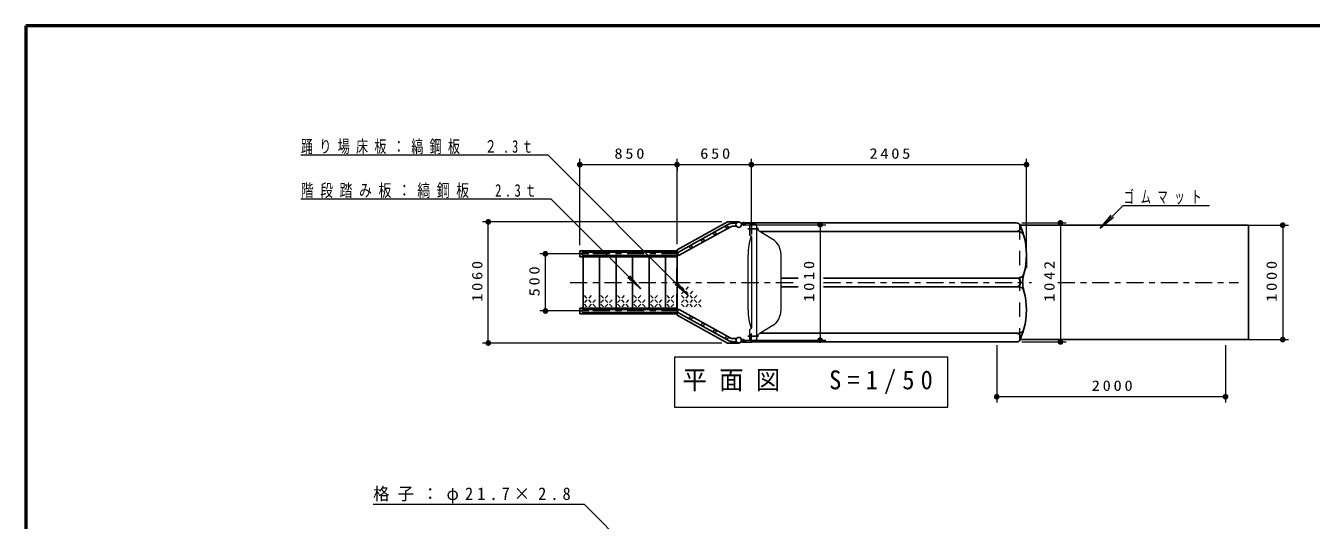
# Model space of a CAD drawing. Units: millimetres on the paper, scale 1:50. Extents: x -365 to 0, y 0 to 257.
# Drawn here: x -365 to -140.2, y 170.5 to 257 of the extents above; entities that cross this region are included whole.
import ezdxf

# ---------------------------------------------------------------- set-up
doc = ezdxf.new("R2010")
doc.units = ezdxf.units.MM
for name, pattern in [('USER1', [4.5, 2.5, -2]), ('USER2', [6, 3, -1, 1, -1]), ('USER3', [8, 3, -1, 1, -1, 1, -1])]:
    doc.linetypes.add(name, pattern=pattern)
doc.layers.add('LY_1', color=7, linetype='Continuous', lineweight=13)
doc.layers.add('LY_2', color=7, linetype='Continuous', lineweight=13)
doc.styles.add('ＭＳ ゴシック', font='')
doc.styles.get('ＭＳ ゴシック').set_extended_font_data('MS Gothic')

# ---------------------------------------------------------------- blocks, each defined once
blk = doc.blocks.new('filled_dot')
at = {"color": 0, "linetype": 'Continuous', "lineweight": -2, "const_width": 1.25}
blk.add_lwpolyline([(-0.625, 0, 1), (0.625, 0, 1)], format="xyb", close=True, dxfattribs=at)

msp = doc.modelspace()

# ---------------------------------------------------------------- linework, layer by layer
at = {"layer": 'LY_1'}
for p, q in [((-316.872, 234.386), (-273.729, 234.386)), ((-273.729, 234.386), (-249.148, 209.805)), ((-268.124, 218.599), (-268.124, 233.699)), ((-268.124, 232.699), (-251.124, 232.699)), ((-251.124, 218.799), (-251.124, 233.699)), ((-251.124, 232.699), (-238.124, 232.699)), ((-251.124, 232.699), (-251.124, 231.699)), ((-238.124, 222.164), (-238.124, 233.699)), ((-238.124, 222.088), (-238.124, 233.699)), ((-238.124, 232.699), (-190.024, 232.699)), ((-190.024, 217.926), (-190.024, 233.699)), ((-316.907, 226.706), (-273.164, 226.706)), ((-273.164, 226.706), (-257.438, 210.979)), ((-173.117, 225.58), (-177.116, 221.581)), ((-173.117, 225.58), (-158.012, 225.58)), ((-243.29, 222.699), (-285.124, 222.699)), ((-284.124, 201.499), (-284.124, 222.699)), ((-177.116, 221.581), (-175.188, 223.879)), ((-177.116, 221.581), (-174.818, 223.509)), ((-239.324, 222.199), (-225.107, 222.199)), ((-238.464, 222.059), (-238.464, 220.473)), ((-238.352, 220.293), (-238.236, 220.237)), ((-238.264, 222.259), (-237.424, 222.259)), ((-237.224, 222.059), (-237.224, 202.139)), ((-234.391, 219.628), (-236.748, 221.079)), ((-226.107, 222.199), (-226.107, 201.999)), ((-190.805, 222.514), (-183.08, 222.514)), ((-184.08, 222.514), (-184.08, 201.686)), ((-154.22, 222.099), (-144.22, 222.099)), ((-145.22, 222.099), (-145.22, 202.099)), ((-238.124, 220.057), (-238.124, 204.142)), ((-266.558, 217.099), (-275.124, 217.099)), ((-274.124, 207.099), (-274.124, 217.099)), ((-238.709, 207.302), (-238.709, 216.897)), ((-232.964, 217.073), (-232.964, 207.126)), ((-257.438, 210.979), (-259.736, 212.908)), ((-257.438, 210.979), (-259.367, 213.278)), ((-249.148, 209.805), (-251.446, 211.733)), ((-249.148, 209.805), (-251.076, 212.103)), ((-249.898, 210.855), (-250.348, 211.305)), ((-249.148, 211.305), (-249.598, 210.855)), ((-266.863, 209.355), (-267.313, 209.805)), ((-266.863, 209.055), (-267.313, 208.605)), ((-266.113, 209.805), (-266.563, 209.355)), ((-266.113, 208.605), (-266.563, 209.055)), ((-265.363, 209.055), (-265.813, 208.605)), ((-263.974, 209.355), (-264.424, 209.805)), ((-263.974, 209.055), (-264.424, 208.605)), ((-263.224, 209.805), (-263.674, 209.355)), ((-263.224, 208.605), (-263.674, 209.055)), ((-262.474, 209.055), (-262.924, 208.605)), ((-261.085, 209.355), (-261.535, 209.805)), ((-261.085, 209.055), (-261.535, 208.605)), ((-260.335, 209.805), (-260.785, 209.355)), ((-260.335, 208.605), (-260.785, 209.055)), ((-259.585, 209.055), (-260.035, 208.605)), ((-258.197, 209.355), (-258.647, 209.805)), ((-258.197, 209.055), (-258.647, 208.605)), ((-257.447, 209.805), (-257.897, 209.355)), ((-257.447, 208.605), (-257.897, 209.055)), ((-256.697, 209.055), (-257.147, 208.605)), ((-255.308, 209.355), (-255.758, 209.805)), ((-255.308, 209.055), (-255.758, 208.605)), ((-254.558, 209.805), (-255.008, 209.355)), ((-254.558, 208.605), (-255.008, 209.055)), ((-253.808, 209.055), (-254.258, 208.605)), ((-252.419, 209.355), (-252.869, 209.805)), ((-252.419, 209.055), (-252.869, 208.605)), ((-251.669, 209.805), (-252.119, 209.355)), ((-251.669, 208.605), (-252.119, 209.055)), ((-249.898, 210.555), (-250.348, 210.105)), ((-249.898, 209.355), (-250.348, 209.805)), ((-249.898, 209.055), (-250.348, 208.605)), ((-249.148, 210.105), (-249.598, 210.555)), ((-249.148, 209.805), (-249.598, 209.355)), ((-249.148, 208.605), (-249.598, 209.055)), ((-248.398, 210.555), (-248.848, 210.105)), ((-248.398, 209.355), (-248.848, 209.805)), ((-248.398, 209.055), (-248.848, 208.605)), ((-247.648, 209.805), (-248.098, 209.355)), ((-247.648, 208.605), (-248.098, 209.055)), ((-246.898, 209.055), (-247.348, 208.605)), ((-266.558, 207.099), (-275.124, 207.099)), ((-266.863, 207.855), (-267.313, 208.305)), ((-266.113, 208.305), (-266.563, 207.855)), ((-265.363, 207.855), (-265.813, 208.305)), ((-263.974, 207.855), (-264.424, 208.305)), ((-263.224, 208.305), (-263.674, 207.855)), ((-262.474, 207.855), (-262.924, 208.305)), ((-261.085, 207.855), (-261.535, 208.305)), ((-260.335, 208.305), (-260.785, 207.855)), ((-259.585, 207.855), (-260.035, 208.305)), ((-258.197, 207.855), (-258.647, 208.305)), ((-257.447, 208.305), (-257.897, 207.855)), ((-256.697, 207.855), (-257.147, 208.305)), ((-255.308, 207.855), (-255.758, 208.305)), ((-254.558, 208.305), (-255.008, 207.855)), ((-253.808, 207.855), (-254.258, 208.305)), ((-252.419, 207.855), (-252.869, 208.305)), ((-251.669, 208.305), (-252.119, 207.855)), ((-249.898, 207.855), (-250.348, 208.305)), ((-249.148, 208.305), (-249.598, 207.855)), ((-248.398, 207.855), (-248.848, 208.305)), ((-247.648, 208.305), (-248.098, 207.855)), ((-246.898, 207.855), (-247.348, 208.305)), ((-234.391, 204.571), (-236.748, 203.12)), ((-238.464, 203.726), (-238.464, 202.139)), ((-238.352, 203.906), (-238.236, 203.962)), ((-243.29, 201.499), (-285.124, 201.499)), ((-239.324, 201.999), (-225.107, 201.999)), ((-238.264, 201.939), (-237.424, 201.939)), ((-195.22, 201.099), (-195.22, 191.099)), ((-190.805, 201.686), (-183.08, 201.686)), ((-155.22, 201.099), (-155.22, 191.099)), ((-154.22, 202.099), (-144.22, 202.099)), ((-251.574, 199.051), (-251.574, 190.251)), ((-203.774, 199.051), (-251.574, 199.051)), ((-203.774, 190.251), (-203.774, 199.051)), ((-155.22, 192.099), (-195.22, 192.099)), ((-251.574, 190.251), (-203.774, 190.251)), ((-304.249, 173.296), (-267.383, 173.296)), ((-267.383, 173.296), (-240.343, 146.255))]:
    msp.add_line(p, q, dxfattribs=at)
at = {"layer": 'LY_1', "lineweight": 25}
for p, q in [((-251.124, 217.799), (-242.29, 222.699)), ((-242.29, 222.699), (-240.324, 222.699)), ((-250.988, 217.335), (-242.107, 222.261)), ((-250.72, 216.861), (-241.843, 221.786)), ((-241.295, 222.471), (-240.727, 222.471)), ((-241.295, 221.927), (-240.727, 221.927)), ((-239.924, 222.475), (-239.075, 222.475)), ((-239.875, 222.385), (-239.075, 222.385)), ((-239.671, 222.225), (-239.671, 222.385)), ((-239.279, 222.225), (-239.671, 222.225)), ((-239.575, 222.225), (-239.575, 222.385)), ((-239.375, 222.225), (-239.375, 222.385)), ((-239.279, 222.225), (-239.279, 222.385)), ((-239.075, 222.475), (-239.075, 222.385)), ((-238.124, 222.514), (-191.805, 222.514)), ((-238.124, 220.487), (-238.124, 221.164)), ((-236.603, 220.99), (-191.444, 220.99)), ((-191.224, 222.099), (-151.224, 222.099)), ((-151.224, 222.099), (-151.224, 202.099)), ((-268.124, 216.599), (-268.124, 217.599)), ((-251.124, 217.599), (-268.124, 217.599)), ((-251.124, 216.599), (-268.124, 216.599)), ((-267.553, 207.599), (-267.553, 216.599)), ((-250.852, 217.371), (-267.499, 217.371)), ((-250.852, 216.827), (-267.499, 216.827)), ((-264.665, 207.599), (-264.665, 216.599)), ((-261.776, 207.599), (-261.776, 216.599)), ((-258.887, 207.599), (-258.887, 216.599)), ((-255.998, 207.599), (-255.998, 216.599)), ((-253.109, 207.599), (-253.109, 216.599)), ((-251.124, 217.799), (-251.124, 212.099)), ((-190.024, 216.926), (-190.024, 214.582)), ((-251.124, 206.399), (-251.124, 212.099)), ((-232.964, 212.862), (-229.937, 212.862)), ((-232.964, 211.338), (-229.937, 211.338)), ((-225.52, 212.862), (-191.444, 212.862)), ((-225.52, 211.338), (-191.444, 211.338)), ((-251.124, 207.599), (-268.124, 207.599)), ((-268.124, 207.599), (-268.124, 206.599)), ((-250.852, 207.371), (-267.499, 207.371)), ((-250.852, 206.827), (-267.499, 206.827)), ((-250.988, 206.864), (-242.107, 201.937)), ((-250.72, 207.337), (-241.843, 202.413)), ((-251.124, 206.599), (-268.124, 206.599)), ((-251.124, 206.399), (-242.29, 201.499)), ((-236.601, 203.21), (-191.444, 203.21)), ((-242.29, 201.499), (-240.324, 201.499)), ((-241.295, 202.271), (-240.727, 202.271)), ((-241.295, 201.727), (-240.727, 201.727)), ((-239.924, 201.723), (-239.075, 201.723)), ((-239.875, 201.813), (-239.075, 201.813)), ((-239.279, 201.973), (-239.671, 201.973)), ((-239.671, 201.973), (-239.671, 201.813)), ((-239.575, 201.973), (-239.575, 201.813)), ((-239.375, 201.973), (-239.375, 201.813)), ((-239.279, 201.973), (-239.279, 201.813)), ((-239.075, 201.723), (-239.075, 201.813)), ((-238.124, 201.686), (-191.805, 201.686)), ((-191.224, 202.099), (-151.224, 202.099))]:
    msp.add_line(p, q, dxfattribs=at)
at = {"layer": 'LY_1', "linetype": 'USER3'}
for p, q in [((-239.684, 222.565), (-239.684, 222.475)), ((-239.684, 222.565), (-238.224, 222.565)), ((-239.475, 222.681), (-239.475, 221.969)), ((-239.684, 222.475), (-238.219, 222.475)), ((-238.174, 222.43), (-238.174, 221.083)), ((-238.084, 221.083), (-238.174, 221.083)), ((-238.084, 222.43), (-238.084, 221.083)), ((-238.174, 201.768), (-238.174, 203.116)), ((-238.084, 203.116), (-238.174, 203.116)), ((-238.084, 201.768), (-238.084, 203.116)), ((-239.684, 201.633), (-239.684, 201.723)), ((-239.684, 201.723), (-238.219, 201.723)), ((-239.684, 201.633), (-238.224, 201.633)), ((-239.475, 201.517), (-239.475, 202.229))]:
    msp.add_line(p, q, dxfattribs=at)
at = {"layer": 'LY_1', "linetype": 'USER2', "lineweight": 25}
for p, q in [((-236.874, 221.489), (-238.746, 221.489)), ((-236.874, 202.709), (-238.746, 202.709))]:
    msp.add_line(p, q, dxfattribs=at)
at = {"layer": 'LY_1', "linetype": 'USER1'}
for p, q in [((-238.164, 222.259), (-238.164, 221.089)), ((-238.084, 221.089), (-238.164, 221.089)), ((-238.084, 222.259), (-238.084, 221.089)), ((-191.224, 222.099), (-191.224, 202.099)), ((-251.17, 207.599), (-251.17, 216.599)), ((-251.124, 207.599), (-251.124, 216.599)), ((-238.164, 201.941), (-238.164, 203.111)), ((-238.084, 203.111), (-238.164, 203.111)), ((-238.084, 201.941), (-238.084, 203.111))]:
    msp.add_line(p, q, dxfattribs=at)
at = {"layer": 'LY_1', "linetype": 'USER2'}
for p, q in [((-250.852, 217.099), (-269.602, 217.099)), ((-269.824, 212.099), (-229.937, 212.099)), ((-225.52, 212.099), (-189.154, 212.099)), ((-184.551, 212.099), (-152.936, 212.099)), ((-250.852, 207.099), (-269.602, 207.099))]:
    msp.add_line(p, q, dxfattribs=at)
at = {"layer": 'LY_1', "lineweight": 25}
for centre in [(-240.324, 222.199), (-240.324, 201.999)]:
    msp.add_circle(centre, 0.486, dxfattribs=at)
at = {"layer": 'LY_1', "linetype": 'USER1'}
for centre in [(-244.503, 220.621), (-242.404, 221.785), (-248.701, 218.293), (-246.607, 219.454), (-248.701, 205.906), (-246.607, 204.745), (-244.503, 203.578), (-242.404, 202.414)]:
    msp.add_circle(centre, 0.217, dxfattribs=at)
at = {"layer": 'LY_1', "linetype": 'USER3'}
for centre, radius, start, end in [((-238.219, 222.43), 0.135, 0, 90), ((-238.219, 222.43), 0.045, 0, 90), ((-238.219, 201.768), 0.135, 270, 0), ((-238.219, 201.768), 0.045, 270, 0)]:
    msp.add_arc(centre, radius, start, end, dxfattribs=at)
at = {"layer": 'LY_1', "lineweight": 25}
for centre, radius, start, end in [((-241.295, 220.799), 1.672, 90, 119.01753), ((-241.295, 220.799), 1.128, 90, 119.01753), ((-191.805, 221.752), 0.762, 269.99995, 90.00005), ((-191.444, 219.974), 1.016, 15.12167, 90), ((-202.724, 216.926), 12.7, 15.12167, 23.91602), ((-202.724, 216.926), 12.7, 344.87834, 15.12167), ((-267.499, 217.099), 0.272, 90, 270), ((-250.852, 217.099), 0.272, 120, 299.01753), ((-191.444, 213.878), 1.016, 270, 344.87834), ((-185.611, 212.1), 5.08, 162.67291, 197.32708), ((-191.805, 212.1), 0.762, 269.99995, 90.00005), ((-191.444, 210.322), 1.016, 15.12167, 90), ((-202.724, 207.274), 12.7, 344.87833, 15.12167), ((-267.499, 207.099), 0.272, 90, 270), ((-250.852, 207.099), 0.272, 60.98247, 240), ((-241.295, 203.399), 1.128, 240.98247, 270), ((-191.805, 202.448), 0.762, 269.99995, 90.00005), ((-191.444, 204.226), 1.016, 270, 344.87833), ((-202.724, 207.274), 12.7, 336.08398, 344.87833), ((-241.295, 203.399), 1.672, 240.98247, 270)]:
    msp.add_arc(centre, radius, start, end, dxfattribs=at)
at = {"layer": 'LY_1'}
for centre, radius, start, end in [((-238.264, 222.059), 0.2, 90, 180), ((-238.264, 220.473), 0.2, 180, 243.97842), ((-237.424, 222.059), 0.2, 0, 90), ((-236.224, 221.931), 1, 180, 238.376), ((-228.753, 216.897), 9.956, 160.82546, 180), ((-238.324, 220.057), 0.2, 0, 63.97842), ((-235.964, 217.073), 3, 0, 58.376), ((-228.753, 207.302), 9.956, 180, 199.17454), ((-235.964, 207.126), 3, 301.624, 0), ((-238.264, 203.726), 0.2, 116.02158, 180), ((-238.324, 204.142), 0.2, 296.02158, 0), ((-236.224, 202.268), 1, 121.624, 180), ((-238.264, 202.139), 0.2, 180, 270), ((-237.424, 202.139), 0.2, 270, 0)]:
    msp.add_arc(centre, radius, start, end, dxfattribs=at)
at = {"layer": 'LY_2', "lineweight": 50}
for p, q in [((0, 257), (-365, 257)), ((-365, 257), (-365, 0))]:
    msp.add_line(p, q, dxfattribs=at)

# ---------------------------------------------------------------- block references
at = {"layer": 'LY_1', "xscale": 0.4, "yscale": 0.4}
for p in [(-268.124, 232.699), (-251.124, 232.699), (-238.124, 232.699), (-195.22, 192.099)]:
    msp.add_blockref('filled_dot', p, dxfattribs=at)
for p, rotation in [((-251.124, 232.699), 180), ((-238.124, 232.699), 180), ((-190.024, 232.699), 180), ((-284.124, 222.699), 270), ((-226.107, 222.199), 270), ((-184.08, 222.514), 270), ((-145.22, 222.099), 270), ((-274.124, 217.099), 270), ((-274.124, 207.099), 90), ((-226.107, 201.999), 90), ((-145.22, 202.099), 90), ((-284.124, 201.499), 90), ((-184.08, 201.686), 90), ((-155.22, 192.099), 180)]:
    msp.add_blockref('filled_dot', p, dxfattribs=dict(at, rotation=rotation))

# ---------------------------------------------------------------- texts
at = {"layer": 'LY_1', "style": 'ＭＳ ゴシック'}
for s, insert, char_height, attachment_point in [('\\T1.53;\\W0.7;踊り場床板：縞鋼板\u3000２.3ｔ', (-316.872, 234.536), 2.199, 7), ('\\T1.33;\\W1.15;850', (-259.209, 233.699), 1.833, 8), ('\\T1.33;\\W1.15;650', (-244.209, 233.699), 1.833, 8), ('\\T1.33;\\W1.15;2405', (-213.665, 233.699), 1.833, 8), ('\\T1.51;\\W0.75;階段踏み板：縞鋼板\u30002.3ｔ', (-316.907, 226.856), 2.199, 7), ('\\T1.64;\\W0.6;ゴムマット', (-173.012, 225.73), 2.199, 7), ('\\T1.5;\\W0.95;平面図\u3000S=1/50', (-250.174, 194.651), 3.299, 4), ('\\T1.33;\\W1.15;2000', (-174.797, 193.099), 1.833, 8), ('\\T1.5;\\W0.95;格子：φ21.7×2.8', (-304.249, 173.446), 2.199, 7), ('\\T1.5;\\W0.95;格子：φ21.7×2.8', (-304.249, 173.446), 2.199, 7)]:
    msp.add_mtext(s, dxfattribs=dict(at, insert=insert, char_height=char_height, attachment_point=attachment_point))
at = {"layer": 'LY_1', "char_height": 1.833, "attachment_point": 8, "rotation": 90, "style": 'ＭＳ ゴシック'}
for s, insert in [('\\T1.33;\\W1.15;1060', (-285.124, 212.52)), ('\\T1.33;\\W1.15;500', (-275.124, 212.516)), ('\\T1.33;\\W1.15;1010', (-227.107, 212.523)), ('\\T1.33;\\W1.15;1042', (-185.08, 212.523)), ('\\T1.33;\\W1.15;1000', (-146.22, 212.52))]:
    msp.add_mtext(s, dxfattribs=dict(at, insert=insert))

doc.saveas('drawing.dxf')
